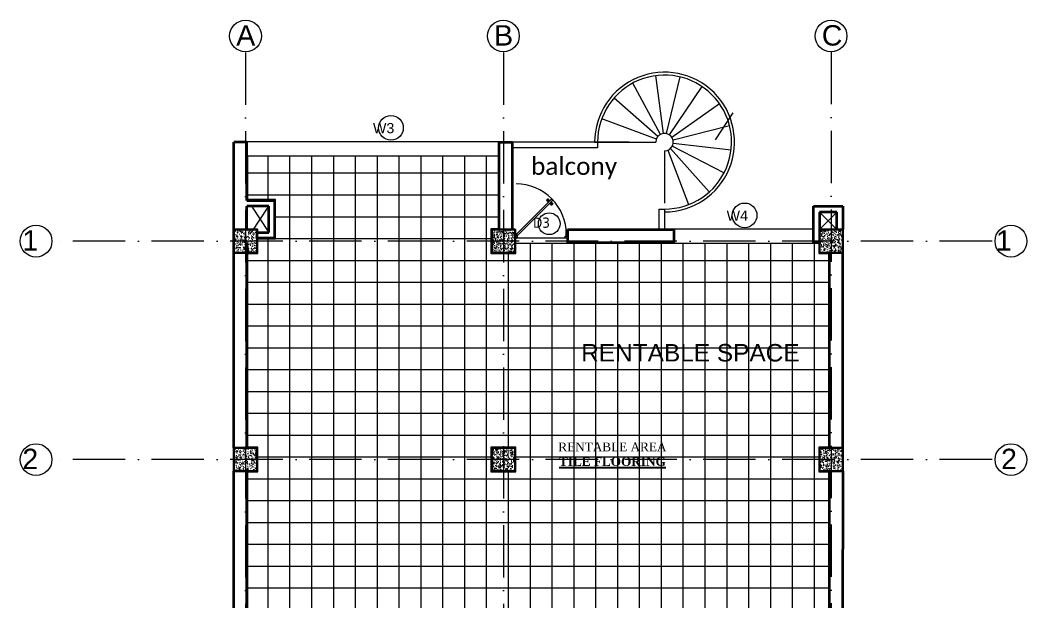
# Model space of a CAD drawing. Header units: inches. Extents: x 10755 to 33653, y -10992 to 10708.
# Drawn here: x 28231 to 28922, y -425 to -25 of the extents above; entities that cross this region are included whole.
import ezdxf

# ---------------------------------------------------------------- set-up
doc = ezdxf.new("R2010")
doc.units = ezdxf.units.IN
doc.header["$MEASUREMENT"] = 0
doc.linetypes.add('ACAD_ISO10W100', pattern=[18, 12, -3, 0, -3])
for name, color, linetype, lineweight in [('centerline', 9, 'ACAD_ISO10W100', 5), ('col', 1, 'Continuous', 30), ('DIMINSION', 5, 'Continuous', 15), ('hatch', 33, 'Continuous', 5), ('hatch 2', 8, 'Continuous', 13), ('hatch room', 33, 'Continuous', 9), ('hatch- rcc', 252, 'Continuous', 5), ('PLASTER', 50, 'Continuous', 9), ('PUERTAS', 7, 'Continuous', 0), ('railing', 33, 'Continuous', 15), ('sill line', 21, 'Continuous', 20), ('STAIRCASE', 143, 'Continuous', 15), ('title text 1', 113, 'Continuous', 25), ('wall', 1, 'Continuous', 35)]:
    doc.layers.add(name, color=color, linetype=linetype, lineweight=lineweight)
doc.layers.add('T-TEXT', color=230, linetype='Continuous')
doc.layers.add('text 100', color=4, linetype='Continuous')
doc.layers.get('DIMINSION').off()
doc.styles.add('Prajwal', font='stylu.ttf', dxfattribs={"height": 9})
doc.styles.get("Standard").update_dxf_attribs({"font": 'arial.ttf'})
doc.styles.add('suren', font='times.ttf', dxfattribs={"height": 4})

# ---------------------------------------------------------------- blocks, each defined once
blk = doc.blocks.new('EWEWRTT')
at = {"layer": 'centerline', "ltscale": 3}
for p, q in [((176317.85, -3623.75), (176317.85, -4988.85)), ((176494.85, -3623.75), (176494.85, -4988.85)), ((176719.8, -3623.43), (176719.8, -4988.85)), ((176830.31, -3753.4), (176184.96, -3753.4)), ((176830.31, -3903.4), (176184.95, -3903.4))]:
    blk.add_line(p, q, dxfattribs=at)
at = {"layer": 'centerline', "linetype": 'Continuous'}
for centre in [(176317.85, -3612.52), (176494.85, -3612.52), (176719.8, -3612.52), (176174.04, -3753.4), (176843.28, -3753.4), (176174.04, -3903.4), (176843.28, -3903.4)]:
    blk.add_circle(centre, 10.91, dxfattribs=at)
at = {"layer": 'T-TEXT', "ltscale": 100, "char_height": 14, "width": 12.944, "style": 'suren'}
for s, insert, attachment_point in [('{\\fArial|b0|i0|c0|p34;A}', (176311.49, -3605.08), 1), ('{\\fArial|b0|i0|c0|p34;B}', (176488.49, -3605.08), 1), ('{\\fArial|b0|i0|c0|p34;C}', (176713.44, -3605.08), 1), ('{\\fArial|b0|i0|c0|p34;1}', (176175.53, -3745.96), 3), ('{\\fArial|b0|i0|c0|p34;1}', (176843.84, -3745.96), 3), ('{\\fArial|b0|i0|c0|p34;2}', (176175.53, -3895.96), 3), ('{\\fArial|b0|i0|c0|p34;2}', (176847.37, -3895.96), 3)]:
    blk.add_mtext(s, dxfattribs=dict(at, insert=insert, attachment_point=attachment_point))
blk = doc.blocks.new('ETERWEWE')
at = {"layer": 'hatch- rcc', "linetype": 'Continuous', "ltscale": 30}
h = blk.add_hatch(dxfattribs=at)
h.set_pattern_fill('AR-CONC', color=256, scale=0.5, style=0)
h.set_pattern_definition([(50, (0, 0), (3.586300913, -0.313760675), [0.375, -4.125]), (355, (0, 0), (-0.69375667, 3.76096067), [0.3, -3.3]), (100.4514445, (0.299, -0.026), (2.89254423, 3.447199955), [0.31870096, -3.50571056]), (46.1842, (0, 1), (5.33620665, -0.8275964), [0.5625, -6.1875]), (96.6356355, (0.4447, 0.931), (4.67330973, 4.870593), [0.47805171, -5.2585688]), (351.184164, (0, 1), (4.67330973, 4.870593), [0.45, -4.95]), (21, (0.5, 0.75), (2.98453526, -2.013094453), [0.375, -4.125]), (326, (0.5, 0.75), (1.21657666, 3.625750225), [0.3, -3.3]), (71.4514447, (0.7487, 0.5822), (4.20111188, 1.612655764), [0.31870095, -3.50571056]), (37.5, (0, 0), (0.060799277, 1.664469269), [0, -3.26, 0, -3.35, 0, -3.3125]), (7.5, (0, 0), (1.315347687, 1.97205856), [0, -1.91, 0, -3.185, 0, -1.2625]), (327.5, (-1.115, 0), (2.669112181, -0.112774359), [0, -1.25, 0, -3.9, 0, -5.175]), (317.5, (-1.615, 0), (2.915930847, 0.50052491), [0, -1.625, 0, -2.59, 0, -3.675])])
h.paths.add_polyline_path([(159423.23, -3794.58), (159439.23, -3794.58), (159439.23, -3778.58), (159423.23, -3778.58)])
at = {"layer": 'col', "linetype": 'Continuous', "ltscale": 30}
blk.add_lwpolyline([(159423.23, -3794.58), (159423.23, -3778.58), (159439.23, -3778.58), (159439.23, -3794.58), (159423.23, -3794.58)], dxfattribs=at)
blk = doc.blocks.new('wewerrr')
at = {"layer": 'DIMINSION', "linetype": 'Continuous'}
for p in [(16886.62, 33.19), (16886.62, 33.19), (17063.62, 33.19), (17063.62, 33.19), (17288.57, 33.19), (17288.57, 33.19), (16886.62, -116.81), (16886.62, -116.81), (17063.62, -116.81), (17063.62, -116.81), (17288.57, -116.81), (17288.57, -116.81)]:
    blk.add_blockref('ETERWEWE', p, dxfattribs=at)
blk = doc.blocks.new('wwewrr')
at = {"layer": 'STAIRCASE'}
for p, q in [((177644.27, -3436.61), (177639.11, -3396.95)), ((177646.44, -3436.73), (177655.69, -3397.81)), ((177642.21, -3437.28), (177623.3, -3402.03)), ((177648.42, -3437.6), (177670.88, -3404.5)), ((177640.52, -3438.63), (177610.33, -3412.39)), ((177649.96, -3439.12), (177682.71, -3416.16)), ((177639.42, -3440.49), (177601.87, -3426.68)), ((177650.86, -3441.09), (177689.63, -3431.25)), ((177597.05, -3442.59), (177639.05, -3442.59)), ((177647.2, -3448.16), (177661.57, -3485.49)), ((177649.05, -3447.03), (177675.74, -3476.83)), ((177650.38, -3445.32), (177685.9, -3463.7)), ((177651.01, -3443.25), (177690.75, -3447.82)), ((177645.06, -3448.56), (177645.06, -3484.56))]:
    blk.add_line(p, q, dxfattribs=at)
for radius, end in [(48, 180.04377), (46, 180.04377), (6, 180.30639)]:
    blk.add_arc((177645.05, -3442.56), radius, 270.01881, end, dxfattribs=at)
blk = doc.blocks.new('2ft6in')
at = {"layer": 'PUERTAS', "color": 2}
for p, q in [((0.84, 2.1), (21.02, 22.28)), ((21.71, 21.6), (1.47, 1.37)), ((18.33, 21.76), (18.31, 21.77)), ((21.71, 21.6), (21.02, 22.28)), ((21.18, 18.9), (21.2, 18.89)), ((0, 2), (0, 0)), ((0.6, 2), (0, 2)), ((1.33, 0), (0, 0)), ((0.6, 1.26), (0.6, 2.04)), ((0.67, 1.26), (0.6, 1.26)), ((0.67, 1.26), (0.67, 2.01)), ((0.67, 1), (0.67, 1.26)), ((1.33, 1), (0.67, 1)), ((1.31, 1.53), (0.79, 2.06)), ((1.36, 1.58), (0.81, 2.12)), ((1.36, 1.58), (1.31, 1.53)), ((1.47, 1.37), (1.31, 1.53)), ((1.33, 0), (1.33, 1)), ((28.67, 0), (28.67, 1)), ((28.67, 1), (29.33, 1)), ((28.67, 0), (30, 0)), ((29.33, 1), (29.33, 2)), ((29.33, 2), (30, 2)), ((30, 0), (30, 2))]:
    blk.add_line(p, q, dxfattribs=at)
at = {"layer": 'PUERTAS', "color": 8}
for p, q in [((18.81, 20.78), (18.04, 21.4)), ((18.86, 20.83), (18.08, 21.46)), ((18.95, 20.92), (18.2, 21.58)), ((18.44, 21.9), (18.31, 21.77)), ((19.07, 21.03), (18.34, 21.72)), ((18.44, 21.9), (18.56, 22.02)), ((18.58, 22.01), (18.56, 22.02)), ((19.3, 21.26), (18.61, 22)), ((19.42, 21.38), (18.75, 22.14)), ((19.51, 21.48), (18.88, 22.26)), ((18.91, 20.27), (19.19, 20.69)), ((19.55, 21.53), (18.93, 22.3)), ((19.13, 20.8), (19.03, 20.9)), ((19.15, 20.82), (19.05, 20.92)), ((19.09, 20.44), (19.25, 20.76)), ((19.19, 20.87), (19.1, 20.96)), ((19.25, 20.93), (19.16, 21.02)), ((19.28, 20.63), (19.32, 20.83)), ((19.4, 21.08), (19.31, 21.17)), ((19.47, 21.15), (19.38, 21.24)), ((19.43, 20.78), (19.4, 20.9)), ((19.51, 21.19), (19.42, 21.28)), ((19.55, 20.91), (19.43, 20.94)), ((19.53, 21.21), (19.44, 21.3)), ((19.7, 21.06), (19.51, 21.01)), ((19.89, 21.24), (19.58, 21.08)), ((20.07, 21.42), (19.64, 21.15)), ((19.69, 19.49), (20.12, 19.76)), ((19.87, 19.67), (20.18, 19.83)), ((20.06, 19.85), (20.25, 19.9)), ((20.21, 20), (20.33, 19.97)), ((20.21, 19.38), (20.83, 18.61)), ((20.23, 19.7), (20.32, 19.61)), ((20.25, 19.72), (20.34, 19.63)), ((20.25, 19.43), (20.88, 18.65)), ((20.29, 19.76), (20.38, 19.67)), ((20.33, 20.13), (20.36, 20.01)), ((20.34, 19.53), (21, 18.77)), ((20.36, 19.83), (20.45, 19.74)), ((20.48, 20.28), (20.44, 20.08)), ((20.46, 19.64), (21.14, 18.91)), ((20.5, 19.98), (20.6, 19.89)), ((20.67, 20.47), (20.51, 20.15)), ((20.85, 20.64), (20.57, 20.22)), ((20.57, 20.04), (20.66, 19.95)), ((20.61, 20.09), (20.7, 19.99)), ((20.63, 20.11), (20.72, 20.01)), ((20.69, 19.87), (21.42, 19.19)), ((20.81, 19.99), (21.56, 19.33)), ((20.9, 20.08), (21.68, 19.45)), ((20.95, 20.13), (21.72, 19.51)), ((21.32, 19.01), (21.2, 18.89)), ((21.32, 19.01), (21.44, 19.14)), ((21.43, 19.15), (21.44, 19.14)), ((0, 0), (30, 0))]:
    blk.add_line(p, q, dxfattribs=at)
at = {"layer": 'PUERTAS', "color": 1}
for p, q in [((18.06, 21.44), (18.48, 21.86)), ((18.74, 20.79), (18.06, 21.34)), ((18.08, 21.51), (18.45, 21.88)), ((18.11, 21.49), (18.08, 21.51)), ((18.82, 22.25), (18.45, 21.88)), ((18.9, 22.28), (18.48, 21.86)), ((18.84, 22.23), (18.82, 22.25)), ((18.83, 20.8), (19.18, 21.15)), ((18.84, 20.21), (19.1, 20.6)), ((18.85, 20.11), (18.84, 20.12)), ((18.92, 20.89), (18.93, 20.88)), ((19.54, 21.59), (18.99, 22.27)), ((19.02, 20.88), (19.24, 21.1)), ((19.12, 20.8), (19.03, 20.89)), ((19.1, 20.7), (19.11, 20.69)), ((19.1, 20.6), (19.1, 20.6)), ((19.11, 20.79), (19.33, 21.01)), ((19.54, 21.5), (19.18, 21.15)), ((19.45, 21.31), (19.24, 21.1)), ((19.55, 21.22), (19.33, 21.01)), ((19.45, 21.41), (19.45, 21.41)), ((19.54, 21.22), (19.45, 21.31)), ((19.53, 19.43), (19.54, 19.42)), ((19.64, 21.23), (19.64, 21.23)), ((19.64, 19.42), (20.02, 19.67)), ((19.74, 21.24), (19.73, 21.23)), ((20.12, 21.49), (19.74, 21.24)), ((20.02, 19.67), (20.03, 19.68)), ((20.12, 19.68), (20.12, 19.68)), ((20.21, 19.69), (20.43, 19.9)), ((20.22, 21.48), (20.22, 21.49)), ((20.22, 19.41), (20.57, 19.76)), ((20.22, 19.69), (20.31, 19.6)), ((20.22, 19.32), (20.76, 18.64)), ((20.31, 19.6), (20.52, 19.81)), ((20.31, 19.5), (20.31, 19.5)), ((20.65, 20.12), (20.43, 19.9)), ((20.74, 20.03), (20.52, 19.81)), ((20.93, 20.11), (20.57, 19.76)), ((20.64, 20.11), (20.73, 20.02)), ((20.66, 20.31), (20.65, 20.31)), ((20.65, 20.21), (20.65, 20.22)), ((20.91, 20.7), (20.66, 20.31)), ((20.84, 20.02), (20.83, 20.03)), ((20.86, 18.63), (21.28, 19.05)), ((20.91, 20.8), (20.91, 20.79)), ((20.91, 18.68), (20.94, 18.66)), ((20.94, 18.66), (21.31, 19.03)), ((21.02, 20.12), (21.7, 19.57)), ((21.7, 19.47), (21.28, 19.05)), ((21.67, 19.4), (21.31, 19.03)), ((21.65, 19.42), (21.67, 19.4))]:
    blk.add_line(p, q, dxfattribs=at)
at = {"layer": 'PUERTAS', "color": 2}
for radius in [0.129, 0.0627]:
    blk.add_circle((0.68, 2.14), radius, dxfattribs=at)
at = {"layer": 'PUERTAS', "color": 8}
blk.add_arc((0.68, 2.14), 28.65, 359.72845, 90.03333, dxfattribs=at)
at = {"layer": 'PUERTAS', "color": 1}
for centre, start, end in [((18.78, 20.84), 231.07637, 315), ((18.89, 20.16), 135, 225), ((18.94, 22.23), 38.92363, 135), ((18.97, 20.93), 225, 315), ((19.16, 20.74), 135, 219.74275), ((19.06, 20.65), 315, 39.74275), ((19.4, 21.36), 315, 45), ((19.49, 21.55), 315, 38.92363), ((19.59, 19.47), 225, 315), ((19.6, 21.18), 50.25725, 135), ((19.68, 21.28), 230.25725, 315), ((20.07, 19.63), 50.25725, 135), ((20.17, 21.44), 45, 135), ((20.16, 19.73), 230.25725, 315), ((20.27, 19.36), 135, 218.92363), ((20.35, 19.55), 135, 225), ((20.7, 20.26), 135, 219.74275), ((20.6, 20.17), 315, 39.74275), ((20.78, 19.98), 45, 135), ((20.82, 18.68), 218.92363, 315), ((20.87, 20.75), 315, 45), ((20.98, 20.07), 51.07637, 135), ((21.65, 19.52), 315, 51.07637)]:
    blk.add_arc(centre, 0.0667, start, end, dxfattribs=at)

msp = doc.modelspace()

# ---------------------------------------------------------------- hatches: boundary and pattern name
at = {"layer": 'hatch room'}
h = msp.add_hatch(dxfattribs=at)
h.set_pattern_fill('ANSI37', color=256, scale=120, angle=45, style=0)
h.set_pattern_definition([(90, (12291.467, -12130.303), (-15, 3e-15), []), (180, (12291.467, -12130.303), (-3e-15, -15), [])])
h.paths.add_polyline_path([(28591.833, -459.741), (28461.405, -459.741), (28461.405, -734.593), (28554.452, -734.718), (28554.452, -736.593), (28571.452, -736.593), (28571.452, -734.593), (28591.833, -734.593), (28591.833, -724.593), (28571.452, -724.593), (28571.452, -719.593), (28556.952, -719.593), (28556.952, -551.602), (28571.452, -551.595), (28571.452, -469.741), (28591.833, -469.741)], flags=16)
h.paths.add_polyline_path([(28571.452, -551.595), (28556.952, -551.602), (28556.952, -719.593), (28571.452, -719.593), (28571.452, -724.593), (28591.833, -724.593), (28591.833, -729.595), (28650.833, -729.595), (28650.833, -724.597), (28659.727, -724.597), (28659.727, -663.093), (28671.735, -663.093), (28671.728, -546.093), (28700.312, -546.093), (28700.312, -469.741), (28650.833, -469.741), (28650.833, -464.741), (28591.833, -464.741), (28591.833, -469.741), (28571.452, -469.741)], flags=16)
h.paths.add_polyline_path([(28571.452, -318.593), (28554.452, -318.593), (28554.452, -335.593), (28571.452, -335.593)], flags=16)
h.paths.add_polyline_path([(28571.452, -959.593), (28554.452, -959.593), (28554.452, -976.593), (28571.452, -976.593)], flags=16)
h.paths.add_polyline_path([(28571.452, -1151.593), (28554.452, -1151.593), (28554.452, -1168.593), (28571.452, -1168.593)], flags=16)
edge = h.paths.add_edge_path()
edge.add_line((28394.452, -1168.593), (28394.452, -1151.593))
edge.add_line((28394.452, -1151.593), (28387.452, -1151.593))
edge.add_line((28387.452, -1151.593), (28387.452, -995.593))
edge.add_line((28387.452, -995.593), (28406.452, -995.593))
edge.add_line((28406.452, -995.593), (28406.452, -961.593))
edge.add_line((28406.452, -961.593), (28394.452, -961.593))
edge.add_line((28394.452, -961.593), (28394.452, -959.593))
edge.add_line((28394.452, -959.593), (28387.452, -959.593))
edge.add_line((28387.452, -959.593), (28387.452, -736.593))
edge.add_line((28387.452, -736.593), (28394.452, -736.593))
edge.add_line((28394.452, -736.593), (28394.452, -719.593))
edge.add_line((28394.452, -719.593), (28387.452, -719.593))
edge.add_line((28387.452, -719.593), (28387.452, -551.593))
edge.add_line((28387.452, -551.593), (28394.452, -551.593))
edge.add_line((28394.452, -551.593), (28394.452, -534.593))
edge.add_line((28394.452, -534.593), (28387.452, -534.593))
edge.add_line((28387.452, -534.593), (28387.452, -335.593))
edge.add_line((28387.452, -335.593), (28394.452, -335.593))
edge.add_line((28394.452, -335.593), (28394.452, -318.593))
edge.add_line((28394.452, -318.593), (28387.452, -318.593))
edge.add_line((28387.452, -318.593), (28387.452, -185.593))
edge.add_line((28387.452, -185.593), (28394.454, -185.593))
edge.add_line((28394.454, -185.593), (28394.454, -175.593))
edge.add_line((28394.454, -175.593), (28406.452, -175.593))
edge.add_line((28406.452, -175.593), (28406.452, -148.593))
edge.add_line((28406.452, -148.593), (28387.452, -148.593))
edge.add_line((28387.452, -148.593), (28387.452, -118.593))
edge.add_line((28387.452, -118.593), (28559.452, -118.593))
edge.add_line((28559.452, -118.593), (28559.452, -168.593))
edge.add_line((28559.452, -168.593), (28554.454, -168.593))
edge.add_line((28554.454, -168.593), (28554.454, -185.593))
edge.add_line((28554.454, -185.593), (28571.454, -185.593))
edge.add_line((28571.454, -185.593), (28571.454, -178.593))
edge.add_line((28571.454, -178.593), (28779.399, -178.593))
edge.add_line((28779.399, -178.593), (28779.401, -185.593))
edge.add_line((28779.401, -185.593), (28786.379, -185.593))
edge.add_line((28786.379, -185.593), (28786.395, -318.593))
edge.add_line((28786.395, -318.593), (28779.399, -318.593))
edge.add_line((28779.399, -318.593), (28779.399, -335.593))
edge.add_line((28779.399, -335.593), (28786.405, -335.598))
edge.add_line((28786.405, -335.598), (28786.312, -459.741))
edge.add_line((28786.312, -459.741), (28650.833, -459.741))
edge.add_line((28650.833, -459.741), (28650.833, -469.741))
edge.add_line((28650.833, -469.741), (28700.312, -469.741))
edge.add_line((28700.312, -469.741), (28700.312, -546.093))
edge.add_line((28700.312, -546.093), (28671.728, -546.093))
edge.add_line((28671.728, -546.093), (28671.735, -663.093))
edge.add_line((28671.735, -663.093), (28659.727, -663.093))
edge.add_line((28659.727, -663.093), (28659.727, -724.597))
edge.add_line((28659.727, -724.597), (28650.833, -724.597))
edge.add_line((28650.833, -724.597), (28650.833, -734.597))
edge.add_line((28650.833, -734.597), (28714.501, -734.597))
edge.add_line((28714.501, -734.597), (28714.501, -762.593))
edge.add_line((28714.501, -762.593), (28786.333, -762.593))
edge.add_line((28786.333, -762.593), (28786.399, -959.593))
edge.add_line((28786.399, -959.593), (28779.399, -959.593))
edge.add_line((28779.399, -959.593), (28779.399, -976.593))
edge.add_line((28779.399, -976.593), (28786.397, -976.593))
edge.add_line((28786.397, -976.593), (28786.379, -1151.593))
edge.add_line((28786.379, -1151.593), (28779.399, -1151.593))
edge.add_line((28779.399, -1151.593), (28779.399, -1168.593))
edge.add_line((28779.399, -1168.593), (28786.399, -1168.593))
edge.add_line((28786.399, -1168.593), (28786.399, -1194.641))
edge.add_line((28786.399, -1194.641), (28770.399, -1194.641))
edge.add_line((28770.399, -1194.641), (28770.401, -1205.334))
edge.add_line((28770.401, -1205.334), (28747.401, -1205.334))
edge.add_line((28747.401, -1205.334), (28747.399, -1194.64))
edge.add_line((28747.399, -1194.64), (28737.399, -1194.64))
edge.add_line((28737.399, -1194.64), (28737.399, -1214.609))
edge.add_line((28737.399, -1214.609), (28436.452, -1214.609))
edge.add_line((28436.452, -1214.609), (28436.462, -1194.64))
edge.add_line((28436.462, -1194.64), (28426.462, -1194.64))
edge.add_line((28426.462, -1194.64), (28426.452, -1205.334))
edge.add_line((28426.452, -1205.334), (28403.452, -1205.334))
edge.add_line((28403.452, -1205.334), (28403.452, -1194.64))
edge.add_line((28403.452, -1194.64), (28387.454, -1194.64))
edge.add_line((28387.454, -1194.64), (28387.454, -1168.593))
edge.add_line((28387.454, -1168.593), (28394.454, -1168.593))

# ---------------------------------------------------------------- linework, layer by layer
at = {"layer": 'Defpoints'}
for points in [[(28384.952, -185.093), (28393.954, -185.093), (28393.954, -178.093)], [(28384.952, -319.093), (28393.952, -319.093), (28393.952, -335.093), (28384.952, -335.093)]]:
    msp.add_lwpolyline(points, dxfattribs=at)
at = {"layer": 'hatch', "linetype": 'Continuous', "ltscale": 30}
msp.add_line((28708.595, -107.62), (28720.798, -88.984), dxfattribs=at)
at = {"layer": 'hatch 2', "linetype": 'Continuous', "ltscale": 30}
for p, q in [((28389.952, -171.093), (28401.952, -153.093)), ((28389.952, -153.093), (28401.952, -171.093)), ((28779.899, -169.093), (28791.901, -157.093)), ((28791.901, -169.093), (28779.899, -157.093))]:
    msp.add_line(p, q, dxfattribs=at)
at = {"layer": 'hatch 2', "ltscale": 30}
for centre, radius in [((28485.786, -99.27), 8.47), ((28728.531, -159.385), 8.47), ((28594.433, -165.105), 7.47)]:
    msp.add_circle(centre, radius, dxfattribs=at)
at = {"layer": 'PLASTER'}
msp.add_lwpolyline([(28387.452, -534.593), (28387.452, -335.593), (28394.452, -335.593), (28394.452, -318.593), (28387.452, -318.593), (28387.452, -185.593), (28394.454, -185.593), (28394.454, -175.593), (28406.452, -175.593), (28406.452, -148.593), (28387.452, -148.593), (28387.452, -118.593), (28559.452, -118.593), (28559.452, -168.593), (28554.454, -168.593), (28554.454, -185.593), (28571.454, -185.593), (28571.454, -178.593), (28779.399, -178.593), (28779.401, -185.593), (28786.379, -185.593), (28786.395, -318.593), (28779.399, -318.593), (28779.399, -335.593), (28786.405, -335.598), (28786.312, -459.741)], dxfattribs=at)
msp.add_lwpolyline([(28571.452, -318.593), (28554.452, -318.593), (28554.452, -335.593), (28571.452, -335.593)], close=True, dxfattribs=at)
at = {"layer": 'railing', "linetype": 'Continuous', "ltscale": 30}
for p, q in [((28649.25, -109.093), (28568.952, -109.093)), ((28627.608, -109.093), (28627.608, -113.089)), ((28627.608, -113.089), (28568.952, -113.093)), ((28669.623, -155.066), (28669.622, -169.093)), ((28669.623, -155.066), (28673.623, -155.066)), ((28673.623, -155.066), (28673.622, -169.093))]:
    msp.add_line(p, q, dxfattribs=at)
at = {"layer": 'sill line', "linetype": 'Continuous', "ltscale": 30}
for p, q in [((28386.952, -108.593), (28559.952, -108.593)), ((28386.952, -118.593), (28559.952, -118.593)), ((28679.899, -168.593), (28775.899, -168.593)), ((28679.899, -178.593), (28775.899, -178.593))]:
    msp.add_line(p, q, dxfattribs=at)
at = {"layer": 'wall', "linetype": 'Continuous', "ltscale": 30}
for p, q in [((28377.952, -319.093), (28377.952, -109.093)), ((28377.952, -169.093), (28377.952, -109.093)), ((28386.952, -109.093), (28377.952, -109.093)), ((28386.952, -118.093), (28386.952, -109.093)), ((28559.952, -109.093), (28568.952, -109.093)), ((28559.952, -118.093), (28559.952, -109.093)), ((28386.952, -149.093), (28386.952, -118.093)), ((28559.952, -169.093), (28559.952, -118.093)), ((28386.952, -149.093), (28405.952, -149.093)), ((28405.952, -149.093), (28405.952, -175.093)), ((28386.952, -169.093), (28386.952, -153.093)), ((28401.952, -153.093), (28386.952, -153.093)), ((28401.952, -171.093), (28401.952, -153.093)), ((28775.899, -178.093), (28775.899, -153.093)), ((28775.899, -153.093), (28795.901, -153.093)), ((28791.901, -157.093), (28779.899, -157.093)), ((28779.899, -157.093), (28779.899, -169.093)), ((28791.901, -169.093), (28791.901, -157.093)), ((28795.901, -153.093), (28795.901, -169.093)), ((28393.952, -171.093), (28401.952, -171.093)), ((28606.952, -169.093), (28679.899, -169.093)), ((28606.952, -169.093), (28606.952, -178.093)), ((28679.899, -169.093), (28679.899, -178.093)), ((28386.952, -178.135), (28386.952, -205.093)), ((28405.952, -175.093), (28393.952, -175.093)), ((28606.952, -178.093), (28679.899, -178.093)), ((28775.899, -178.093), (28779.899, -178.093)), ((28386.952, -319.093), (28386.952, -185.093)), ((28386.952, -202.093), (28386.952, -185.093)), ((28786.895, -319.093), (28786.879, -184.804)), ((28786.895, -319.093), (28786.879, -184.804)), ((28795.895, -319.093), (28795.879, -184.803)), ((28795.895, -319.093), (28795.879, -184.803)), ((28386.952, -209.093), (28386.952, -319.093)), ((28377.952, -535.093), (28377.952, -335.093)), ((28386.952, -535.093), (28386.952, -335.093)), ((28786.812, -460.241), (28786.906, -335.093)), ((28795.854, -335.093), (28795.812, -460.241))]:
    msp.add_line(p, q, dxfattribs=at)
msp.add_lwpolyline([(28559.952, -109.093), (28568.952, -109.093), (28568.952, -169.093)], dxfattribs=at)

# ---------------------------------------------------------------- block references
at = {"color": 3, "extrusion": (0, 0, -1), "xscale": -1.200000000011642, "yscale": 1.200000000000728, "zscale": -1.200000000011642}
msp.add_blockref('2ft6in', (-28570.952, -174.793), dxfattribs=at)
at = {"layer": 'STAIRCASE', "linetype": 'Continuous'}
msp.add_blockref('wwewrr', (-148971.439, 3333.504), dxfattribs=at)
at = {"layer": 'wall', "linetype": 'Continuous', "ltscale": 30}
msp.add_blockref('EWEWRTT', (-147931.897, 3576.303), dxfattribs=at)
at = {"layer": 'wall', "linetype": 'Continuous'}
msp.add_blockref('wewerrr', (-147931.897, 3576.303), dxfattribs=at)

# ---------------------------------------------------------------- texts
at = {"layer": 'text 100', "insert": (28637.789, -315.417), "char_height": 6, "width": 110.08563, "attachment_point": 2}
msp.add_mtext('\\A1;\\pxqc;{\\fTimes New Roman|b0|i0|c0|p18;RENTABLE AREA\\P\\fTimes New Roman|b1|i0|c0|p18;\\LTILE FLOORING}', dxfattribs=at)
at = {"layer": 'title text 1', "style": 'Prajwal'}
for s, insert, char_height, width, attachment_point, rotation in [('\\pi-5.632;{\\fArial|b0|i0|c0|p34;W3}', (28479.068, -95.961), 7, 6.48014975013211e-13, 1, 359.956324), ('{\\fCalibri|b0|i0|c0|p34;balcony}', (28641.06, -119.573), 12, 322.36104, 3, 359.973975), ('\\pi-5.632;{\\fArial|b0|i0|c0|p34;W4}', (28721.814, -156.076), 7, 6.48014975013211e-13, 1, 359.956324), ('\\pi-5.632;{\\fTahoma|b0|i0|c0|p34;D3}', (28588.929, -160.889), 7, 6.48014975013211e-13, 1, 359.956324)]:
    msp.add_mtext(s, dxfattribs=dict(at, insert=insert, char_height=char_height, width=width, attachment_point=attachment_point, rotation=rotation))
at = {"layer": 'title text 1', "insert": (28616.352, -247.746), "char_height": 12, "width": 241.00666, "attachment_point": 1, "style": 'Prajwal'}
msp.add_mtext('{\\fSansSerif|b0|i0|c2|p2;RENTABLE SPACE}', dxfattribs=at)

doc.saveas('drawing.dxf')
